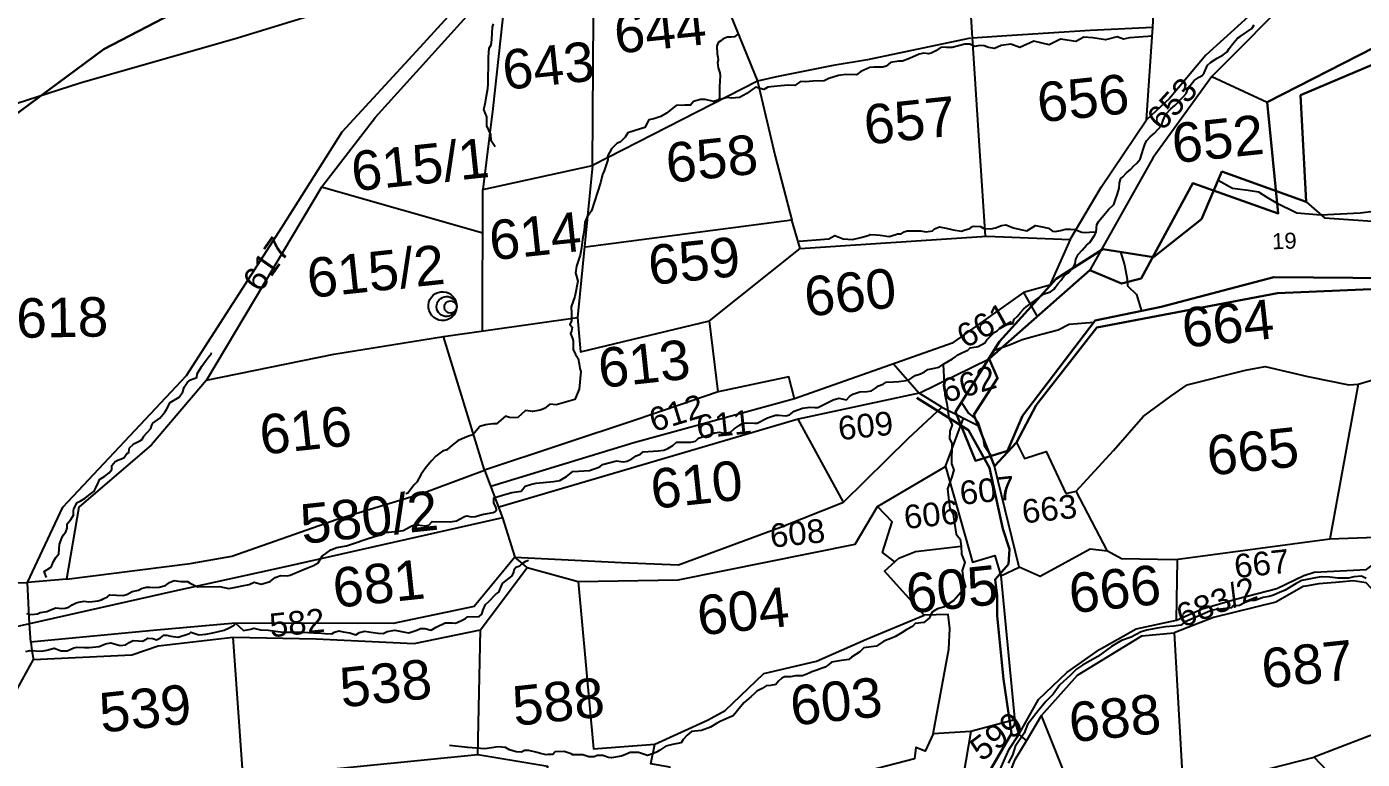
# Model space of a CAD drawing. Header units: inches. Extents: x 304037 to 460575, y 1453943 to 1639883.
# Drawn here: x 328018 to 328887, y 1606861 to 1607338 of the extents above; entities that cross this region are included whole.
import ezdxf

# ---------------------------------------------------------------- set-up
doc = ezdxf.new("R2010")
doc.units = ezdxf.units.IN
doc.header["$MEASUREMENT"] = 0
doc.linetypes.add('ACAD_ISO07W100', pattern=[3, 0, -3])
doc.linetypes.add('BORDER', pattern=[1.75, 0.5, -0.25, 0.5, -0.25, 0, -0.25])
doc.layers.add('FOOTPATH', color=150, linetype='ACAD_ISO07W100', lineweight=30)
doc.layers.add('VILL_BOUNDARY', color=6, linetype='BORDER', lineweight=30)
for name, color, linetype in [('NALA', 4, 'Continuous'), ('ROUND WELL', 5, 'Continuous'), ('SURVEY_BND', 7, 'Continuous'), ('SURVEY_NO', 7, 'Continuous')]:
    doc.layers.add(name, color=color, linetype=linetype)
doc.styles.get("Standard").update_dxf_attribs({"font": 'arial.ttf'})

# ---------------------------------------------------------------- blocks, each defined once
blk = doc.blocks.new('KALUVOYA')
at = {"layer": 'FOOTPATH', "linetype": 'ByBlock'}
for points in [[(-279.339, 331.303), (-273.23, 333.844), (-265.8, 337.072), (-258.116, 340.223), (-251.365, 342.85), (-243.077, 345.166), (-230.742, 348.068), (-222.473, 349.063), (-212.92, 349.409), (-203.345, 350.228), (-197.648, 350.772), (-194.674, 350.986), (-193.502, 350.544), (-186.387, 352.408), (-180.081, 355.056), (-173.777, 357.427), (-165.61, 363.471), (-159.651, 366.606)], [(-114.154, 341.433), (-110.878, 339.378), (-109.555, 336.993), (-108.699, 333.133), (-108.275, 331.847), (-108.346, 330.908), (-109.195, 329.934), (-109.054, 328.894), (-109.054, 327.622), (-108.649, 323.617), (-108.138, 320.183), (-109.434, 317.958)]]:
    blk.add_lwpolyline(points, dxfattribs=at)
at = {"layer": 'NALA'}
for points in [[(-140.839, 357.314), (-141.096, 357.684), (-141.11, 358.091), (-141.368, 358.64), (-141.382, 359.212), (-141.48, 359.466), (-141.555, 359.679), (-141.462, 360.137), (-141.401, 360.536), (-141.306, 360.996), (-141.297, 361.283), (-141.289, 361.552), (-141.289, 361.89), (-141.28, 362.255), (-141.28, 362.628), (-141.28, 362.958), (-141.254, 363.27), (-141.226, 363.554), (-141.11, 363.755), (-141.062, 364.083), (-141.031, 364.521), (-141.019, 364.874), (-140.964, 365.093)], [(-170.487, 327.738), (-170.207, 327.678), (-169.97, 327.694), (-169.782, 327.722), (-169.622, 327.798), (-169.199, 327.87), (-168.899, 327.998), (-168.626, 328.102), (-168.245, 328.05), (-168.029, 328.09), (-167.805, 328.15), (-167.596, 328.283), (-167.352, 328.423), (-167.167, 328.467), (-166.829, 328.515), (-166.544, 328.475), (-166.308, 328.503), (-165.963, 328.539), (-165.743, 328.603), (-165.635, 328.663), (-165.362, 328.795), (-165.218, 328.919), (-165.218, 328.919), (-164.362, 328.888), (-164.085, 328.968), (-163.809, 329.136), (-163.396, 329.228), (-163.212, 329.337), (-162.923, 329.405), (-162.679, 329.405), (-162.423, 329.385), (-162.09, 329.413), (-161.688, 329.523), (-161.448, 329.699), (-161.151, 329.839), (-160.718, 329.767), (-160.298, 329.763), (-160.121, 329.671), (-159.873, 329.539), (-159.652, 329.435), (-158.279, 329.455), (-157.674, 329.326), (-157.231, 329.415), (-156.836, 329.503), (-156.401, 329.576), (-156.079, 329.737), (-155.636, 329.616), (-155.072, 329.785), (-154.757, 330.026), (-154.387, 330.155), (-154, 330.139), (-153.806, 330.171), (-153.113, 330.481), (-152.745, 330.632), (-152.33, 330.801), (-152.033, 330.956), (-151.91, 331.173), (-151.772, 331.382), (-151.226, 331.779), (-150.842, 331.937), (-150.236, 332.047), (-149.991, 332.122), (-148.795, 332.533), (-148.103, 332.739), (-147.777, 332.898), (-147.53, 332.914), (-146.655, 333.018), (-146.146, 333.288), (-145.899, 333.391), (-145.286, 333.304), (-145.032, 333.351), (-144.817, 333.574), (-143.684, 333.567), (-143.278, 333.623), (-142.761, 333.901), (-142.633, 333.933), (-142.323, 333.877), (-142.077, 333.893), (-141.663, 334.028), (-141.313, 334.1), (-140.963, 334.147), (-140.827, 334.219), (-140.756, 334.322), (-140.788, 334.521), (-140.923, 334.743), (-140.923, 334.863), (-140.907, 335.093), (-140.366, 335.26), (-139.783, 335.418), (-139.178, 335.501), (-138.924, 335.814), (-138.534, 335.941), (-138.247, 336.018), (-137.13, 336.111), (-136.75, 336.177), (-136.31, 336.436), (-135.908, 336.743), (-134.866, 336.81), (-134.211, 337.052), (-134.035, 337.195), (-133.152, 337.438), (-132.723, 337.372), (-132.486, 337.416), (-132.178, 337.559), (-131.908, 337.741), (-131.638, 337.862), (-131.462, 338.004), (-130.524, 338.067), (-130.166, 338.105), (-129.897, 338.215), (-129.588, 338.402), (-129.368, 338.611), (-129.12, 338.605), (-128.46, 338.605), (-128.157, 338.682), (-127.976, 338.858), (-127.373, 339.068), (-126.927, 339.206), (-126.63, 339.239), (-126.382, 339.195), (-125.947, 339.244), (-125.7, 339.464), (-125.403, 339.668), (-125.232, 339.767), (-124.935, 339.833), (-124.412, 339.822), (-124.247, 339.816), (-123.605, 340.155), (-123.098, 340.32), (-122.884, 340.325), (-122.449, 340.287), (-122.212, 340.342), (-121.92, 340.578), (-121.375, 340.776), (-120.924, 340.836), (-120.61, 340.82), (-120.407, 340.814), (-119.649, 341.191), (-119.44, 341.301), (-119.093, 341.4), (-118.603, 341.296), (-118.416, 341.515), (-118.196, 341.664), (-117.761, 341.801), (-117.293, 341.823), (-117.013, 341.867), (-116.759, 342.049), (-116.572, 342.197), (-116.275, 342.296), (-116.093, 342.412), (-115.626, 342.445), (-115.29, 342.467), (-114.68, 342.559), (-114.267, 342.852), (-113.928, 342.944), (-113.665, 343.083), (-113.465, 343.226), (-113.129, 343.295), (-112.728, 343.372), (-112.559, 343.491), (-112.393, 343.607), (-111.89, 343.895), (-111.689, 344.053), (-111.596, 344.137), (-111.307, 344.272), (-110.922, 344.442), (-110.767, 344.604), (-110.281, 344.682), (-109.854, 344.916), (-109.713, 345.104), (-109.521, 345.322), (-109.337, 345.479), (-109.213, 345.582), (-109.077, 345.68), (-108.936, 345.803), (-108.756, 345.97), (-108.637, 346.025), (-108.084, 346.151), (-108.003, 346.416), (-107.798, 346.582), (-107.589, 346.834), (-107.384, 347.072), (-107.243, 347.188), (-106.09, 348.013), (-105.692, 348.148), (-105.456, 348.323), (-105.409, 348.424), (-105.213, 348.68), (-105.018, 348.882), (-104.782, 349.219), (-104.525, 349.401), (-104.289, 349.636), (-104.134, 349.929), (-104.086, 350.212), (-103.938, 350.515), (-103.688, 350.778), (-103.412, 351.102), (-103.21, 351.277), (-102.891, 351.766), (-102.81, 351.921), (-102.756, 352.413), (-102.641, 352.622), (-102.021, 353.37), (-101.683, 353.686), (-101.616, 353.922), (-101.453, 354.364), (-101.352, 354.708), (-101.325, 355.044), (-101.244, 355.334), (-101.13, 355.428), (-100.88, 355.684), (-100.631, 355.886), (-100.422, 356.122), (-100.239, 356.301), (-100.016, 356.544), (-99.915, 356.881), (-99.834, 357.164), (-99.706, 357.541), (-99.612, 357.729), (-99.389, 357.959), (-99.126, 358.201), (-98.68, 358.683), (-98.565, 359.02), (-98.41, 359.397), (-98.093, 359.747), (-97.837, 359.956), (-97.296, 360.526), (-97.121, 360.714), (-97.006, 360.977), (-96.872, 361.22), (-96.602, 361.53), (-96.305, 361.752), (-96.116, 361.846), (-95.975, 362.015), (-95.765, 362.497), (-95.589, 362.679), (-95.151, 362.955), (-94.78, 363.157), (-94.517, 363.352), (-94.402, 363.568), (-94.18, 363.831), (-93.984, 364.08), (-93.87, 364.221), (-93.694, 364.316), (-92.962, 364.818), (-92.808, 365.062)], [(-99.25, 364.329), (-100.706, 364.234), (-101.088, 364.15), (-101.481, 364.305), (-102.233, 364.103), (-103.02, 364.222), (-103.605, 364.281), (-104.106, 364.007), (-105.072, 364.138), (-105.788, 363.793), (-106.754, 364.019), (-107.649, 363.614), (-108.218, 363.826), (-108.836, 363.742), (-109.254, 363.55), (-109.639, 363.617), (-109.898, 363.726), (-110.174, 363.742), (-110.492, 363.667), (-110.809, 363.834), (-111.127, 363.834), (-111.938, 363.609), (-112.023, 363.615), (-112.294, 363.623), (-112.63, 363.64), (-112.967, 363.394), (-113.263, 363.254), (-113.394, 363.201), (-113.714, 363.25), (-114.022, 363.193), (-114.63, 362.92), (-115.069, 362.748), (-115.307, 362.739), (-115.82, 362.653), (-116.095, 362.432), (-116.318, 362.357), (-116.876, 362.366), (-117.147, 362.337), (-117.717, 362.087), (-117.976, 361.882), (-118.663, 361.906), (-119.119, 361.837), (-119.726, 361.652), (-120.024, 361.503), (-120.738, 361.471), (-121.206, 361.442), (-121.522, 361.446), (-121.875, 361.192), (-122.299, 361.228), (-123.009, 361.166), (-123.592, 361.096), (-123.851, 360.941), (-124.38, 361.088), (-124.923, 360.689), (-125.383, 360.431), (-125.9, 360.386), (-126.159, 360.436), (-127.036, 360.183), (-127.555, 360.315), (-127.861, 360.315), (-128.29, 360.183), (-128.481, 359.947), (-128.842, 359.947), (-129.397, 359.926), (-129.994, 359.435), (-130.371, 359.224), (-130.804, 359.082), (-131.112, 359.022), (-131.377, 358.542), (-131.993, 358.356), (-132.441, 358.198), (-132.619, 357.93), (-132.907, 357.623), (-133.137, 357.53), (-133.482, 357.179), (-133.746, 356.718), (-133.721, 356.487), (-133.937, 355.783), (-134.054, 355.564), (-134.184, 355.026), (-134.737, 353.254), (-135.034, 352.825), (-135.161, 352.541), (-135.199, 352.021), (-135.319, 351.45), (-135.376, 350.92), (-135.465, 350.457), (-135.686, 349.756), (-135.762, 349.333), (-135.618, 348.812), (-135.8, 347.832), (-136.021, 347.178), (-136.001, 346.786), (-136.016, 346.296), (-136.103, 346.059), (-135.966, 345.884), (-136.016, 345.629), (-136.06, 345.485), (-135.935, 345.18), (-135.904, 345.018), (-135.904, 344.706), (-135.898, 344.482), (-135.751, 344.17), (-135.585, 343.913), (-135.515, 343.577), (-135.48, 343.271), (-135.419, 343.081), (-135.519, 341.975), (-135.784, 341.304), (-136.969, 340.969), (-137.37, 341.017), (-137.71, 340.744), (-137.984, 340.64), (-138.477, 340.555), (-138.909, 340.616), (-139.408, 340.166), (-139.676, 340.159), (-139.919, 340.166), (-140.181, 340.257), (-140.741, 339.758), (-140.985, 339.764), (-141.447, 339.709), (-141.806, 339.593), (-142.239, 339.066), (-142.526, 338.99), (-143.18, 338.708), (-143.563, 338.417), (-143.898, 338.12), (-144.17, 338.044), (-144.338, 337.905), (-144.581, 337.709), (-144.868, 337.428), (-145.193, 337.011), (-145.518, 336.571), (-145.786, 336.08), (-145.963, 335.908), (-146.366, 335.368), (-146.494, 335.326)], [(-125.461, 364.478), (-125.701, 364.288), (-125.909, 364.261), (-126.148, 364.248), (-126.413, 364.16), (-126.577, 364.018), (-126.745, 363.912), (-126.816, 363.691), (-126.805, 363.195), (-126.762, 363), (-126.746, 362.792), (-126.771, 362.653), (-126.743, 362.309), (-126.625, 361.996), (-126.607, 361.82), (-126.654, 361.132), (-126.654, 360.874), (-126.649, 360.373), (-126.719, 360.275)], [(-121.604, 351.353), (-119.719, 351.487), (-119.336, 351.698), (-118.809, 351.488), (-118.235, 351.447), (-117.691, 351.575), (-117.228, 351.716), (-117.117, 351.78), (-116.731, 351.757), (-116.485, 351.722), (-115.916, 351.651), (-115.488, 351.774), (-115.377, 351.809), (-115.149, 351.803), (-114.955, 351.938), (-114.768, 352.008), (-114.335, 352.002), (-113.927, 352.008), (-113.576, 351.932), (-113.166, 352.008), (-113.043, 352.131), (-112.721, 352.254), (-112.721, 352.254), (-112.311, 352.178), (-111.866, 352.073), (-111.339, 351.991), (-111.169, 352.049), (-110.812, 352.16), (-110.625, 352.289), (-110.525, 352.301), (-110.133, 352.272), (-109.916, 352.155), (-109.469, 352.125), (-109.188, 352.196), (-108.808, 352.342), (-108.515, 352.383), (-108.046, 352.207), (-107.601, 352.09), (-107.197, 352.003), (-106.638, 352.342), (-106.322, 352.278), (-105.825, 352.173), (-105.567, 351.98), (-105.409, 351.962), (-105.063, 352.032), (-104.759, 352.114), (-104.431, 352.12), (-104.15, 352.085), (-103.723, 351.933), (-103.506, 351.915), (-102.958, 351.939), (-102.81, 351.922)], [(-169.227, 330.016), (-169.376, 330.395), (-168.959, 330.658), (-168.89, 330.777), (-168.77, 331.03), (-168.637, 331.297), (-168.443, 331.522), (-168.392, 332.134), (-168.3, 332.396), (-168.249, 332.543), (-168.143, 332.713), (-167.996, 332.92), (-167.918, 333.141), (-167.913, 333.334), (-167.909, 333.417), (-167.692, 333.699), (-167.512, 333.97), (-167.508, 334.237), (-167.499, 334.375), (-167.287, 334.777), (-167.093, 334.846), (-166.785, 335.049), (-166.554, 335.228), (-166.218, 335.495), (-166.094, 335.697), (-165.927, 336.064), (-165.867, 336.234), (-165.536, 336.446), (-165.264, 336.648), (-165.094, 336.86), (-165.089, 337.113), (-164.889, 337.366), (-164.667, 337.468), (-164.487, 337.535), (-164.322, 337.617), (-164.151, 337.873), (-164.016, 337.941), (-163.995, 338.144), (-163.977, 338.234), (-163.737, 338.446), (-163.665, 338.498), (-163.479, 338.593), (-163.314, 338.672), (-163.158, 338.776), (-163.111, 338.9), (-163.066, 338.981), (-162.635, 339.455), (-162.565, 339.665), (-162.509, 339.789), (-162.056, 340.107), (-161.732, 340.496), (-161.635, 340.671), (-161.413, 341.102), (-160.823, 341.446), (-160.596, 341.776), (-160.512, 342.087), (-160.317, 342.398), (-160.122, 342.541), (-159.719, 342.689), (-159.696, 342.931), (-159.395, 343.404), (-159.193, 343.695), (-159.005, 343.964), (-158.803, 344.193), (-158.785, 344.283)], [(-112.476, 343.549), (-112.42, 342.354), (-112.385, 341.646), (-112.262, 341.081), (-112.118, 340.173), (-111.911, 339.719), (-112.066, 339.327), (-112.087, 338.841), (-111.942, 338.552), (-111.952, 337.245), (-111.807, 336.863), (-111.942, 336.44), (-112.2, 335.676), (-112.128, 334.906), (-112.055, 334.442), (-111.849, 334.091), (-111.818, 333.905), (-111.652, 332.801), (-111.404, 332.481), (-111.342, 332.037), (-111.322, 331.542), (-111.114, 331.011), (-111.269, 330.495), (-111.218, 329.969), (-111.062, 329.437), (-111.803, 328.598), (-112.452, 328.168), (-112.599, 328.139), (-112.834, 328.066), (-113.157, 327.885), (-113.255, 327.718), (-113.338, 327.508), (-113.705, 327.205), (-114.246, 327.134), (-114.412, 326.963), (-114.765, 326.767), (-115.073, 326.562), (-115.499, 326.317), (-115.685, 326.234), (-116.219, 326.024), (-116.692, 325.704), (-117.02, 325.674), (-117.5, 325.591), (-117.741, 325.338), (-118.273, 325.002), (-118.453, 324.867), (-118.898, 324.806), (-119.549, 324.697), (-119.713, 324.553), (-119.951, 324.38), (-120.139, 324.306), (-120.462, 324.187), (-120.789, 324.073), (-120.943, 323.984), (-121.367, 323.822), (-121.808, 323.817), (-122.131, 323.763), (-122.522, 323.758), (-122.676, 323.673), (-122.889, 323.48), (-123.068, 323.277), (-123.4, 323.208), (-123.678, 323.183), (-123.936, 323.025), (-124.263, 322.856), (-124.407, 322.703), (-124.62, 322.504), (-125.056, 322.131), (-125.396, 321.728), (-125.58, 321.523), (-125.771, 321.283), (-126.019, 321.177), (-126.592, 320.936), (-126.811, 320.809), (-127.193, 320.576), (-127.771, 320.361), (-128.394, 320.297), (-128.677, 320.071), (-128.918, 319.781), (-129.052, 319.576), (-129.597, 319.463), (-130.022, 319.364), (-130.411, 319.109), (-130.56, 319.01), (-130.801, 318.897), (-131.176, 318.77), (-131.742, 318.961), (-132.28, 318.961), (-132.715, 318.77), (-132.857, 318.721), (-133.466, 318.629), (-133.657, 318.657), (-134.011, 318.77), (-134.357, 318.777), (-134.549, 318.685), (-134.888, 318.678), (-135.263, 318.806), (-135.914, 318.806), (-136.007, 318.876), (-136.452, 319.018), (-137.029, 319.011), (-137.171, 318.841), (-137.475, 318.834), (-137.588, 318.82), (-137.949, 318.89), (-138.161, 318.954), (-138.692, 319.081), (-138.961, 319.081), (-139.145, 318.989), (-139.492, 319.003), (-139.91, 319.138), (-140.172, 319.286), (-140.625, 319.322), (-141.474, 319.18), (-142.557, 319.265), (-143.704, 319.409)], [(-85.717, 330.012), (-86.011, 330.156), (-86.486, 330.125), (-86.833, 330.035), (-87.496, 330.035), (-88.016, 330.095), (-88.552, 330.11), (-88.921, 330.058), (-89.433, 329.937), (-89.773, 329.877), (-90.134, 329.696), (-90.823, 329.259), (-91.185, 329.123), (-91.561, 328.957), (-91.855, 328.86), (-92.217, 328.799), (-92.752, 328.604), (-93.174, 328.581), (-93.718, 328.286), (-94.125, 328.278), (-94.233, 328.148), (-95.462, 327.99), (-97.153, 327.251), (-97.439, 327.048), (-97.876, 326.988), (-98.396, 326.943), (-99.037, 326.845), (-99.595, 326.724), (-99.936, 326.617), (-100.569, 326.293), (-101.195, 326.083), (-101.82, 325.691), (-102.689, 325.063), (-103.647, 324.505), (-104.031, 324.249), (-104.431, 323.85), (-105.079, 323.271), (-105.502, 322.672), (-105.985, 322.213), (-106.467, 321.625), (-107.131, 320.757), (-107.35, 320.207), (-107.908, 319.353), (-108.089, 318.818), (-108.353, 318.306)], [(-170.528, 325.328), (-170.274, 325.393), (-169.526, 325.35), (-169.199, 325.415), (-168.742, 325.538), (-168.284, 325.371), (-167.914, 325.386), (-167.493, 325.56), (-167.275, 325.611), (-166.811, 325.596), (-166.527, 325.589), (-165.881, 325.647), (-165.482, 325.814), (-165.141, 325.879), (-164.557, 325.72), (-164.201, 325.771), (-163.984, 325.916), (-163.737, 326.032), (-163.395, 326.01), (-163.149, 325.996), (-162.88, 326.148), (-162.8, 326.191), (-162.481, 326.155), (-162.248, 326.083), (-162.001, 326.206), (-161.791, 326.373), (-161.602, 326.373), (-161.341, 326.315), (-160.878, 326.258), (-160.16, 326.483), (-160.094, 326.57), (-159.572, 326.388), (-159.143, 326.432), (-158.693, 326.533), (-158.337, 326.599), (-157.974, 326.693), (-157.655, 326.845), (-157.379, 326.983), (-157.263, 327.128), (-156.762, 326.664), (-156.297, 326.758), (-156.094, 326.831), (-155.673, 326.707), (-155.194, 326.693), (-154.268, 326.57), (-154.072, 326.57), (-153.425, 326.578), (-153.004, 326.578), (-152.3, 326.534), (-152.002, 326.52), (-151.61, 326.483), (-151.167, 326.476), (-150.993, 326.578), (-150.71, 326.65), (-150.441, 326.585), (-150.013, 326.52), (-149.643, 326.404), (-149.418, 326.556), (-149.099, 326.643), (-148.54, 326.549), (-148.227, 326.506), (-147.923, 326.484), (-147.654, 326.614), (-147.182, 326.709), (-146.536, 326.564), (-146.289, 326.535), (-145.773, 326.694), (-145.541, 326.803), (-145.28, 326.81), (-144.88, 326.701), (-144.561, 326.883), (-143.999, 327.168), (-143.534, 327.16), (-143.338, 327.153), (-142.989, 327.291), (-142.713, 327.436), (-142.568, 327.538), (-141.842, 327.567), (-141.675, 327.719), (-141.595, 327.994), (-141.443, 328.328), (-141.218, 328.517), (-140.777, 328.982), (-140.599, 329.109), (-140.364, 329.667), (-140.14, 329.845), (-139.769, 330.129), (-139.647, 330.358), (-139.616, 330.551), (-139.525, 330.688), (-139.276, 330.785), (-139.047, 330.962), (-138.889, 331.064), (-138.71, 331.146)]]:
    blk.add_lwpolyline(points, dxfattribs=at)
at = {"layer": 'ROUND WELL', "linetype": 'ByBlock'}
for centre, major_axis, ratio in [((-144.167, 347.218), (0.114, -0.907), 0.976), ((-143.908, 347.191), (-0.634, -0.028), 1), ((-143.665, 347.166), (-0.39, -0.028), 0.992916)]:
    blk.add_ellipse(centre, major_axis=major_axis, ratio=ratio, dxfattribs=at)
at = {"layer": 'SURVEY_BND'}
for points in [[(-177.256, 358.067), (-167.105, 361.351), (-157.166, 364.207), (-144.42, 368.132), (-140.448, 369.28), (-142.177, 379.074)], [(-111.692, 376.946), (-111.226, 371.532), (-110.784, 366.233), (-110.654, 364.216), (-108.459, 364.38), (-103.197, 364.711), (-99.238, 364.902), (-98.924, 370.872), (-111.189, 371.094)], [(-185.31, 329.487), (-175.846, 329.658), (-170.415, 329.699), (-168.195, 334.484), (-160.362, 342.809), (-154.321, 352.23), (-150.523, 358.247), (-145.837, 363.351), (-140.448, 369.28), (-140.051, 368.471), (-134.579, 371.924), (-129.818, 375.153), (-124.237, 361.477), (-134.679, 356.125), (-134.579, 371.924)], [(-98.924, 370.872), (-97.266, 370.721), (-94.277, 370.932), (-89.2, 371.11), (-87.48, 371.215), (-90.623, 367.933), (-93.641, 365.163), (-95.874, 363.139), (-98.168, 360.387), (-99.62, 359.049), (-99.238, 364.902)], [(-87.349, 369.791), (-90.009, 367.312), (-95.492, 361.777), (-91.993, 360.174)], [(-141.622, 351.829), (-151.842, 354.754), (-148.419, 359.181), (-140.051, 368.471)], [(-140.051, 368.471), (-140.999, 359.734), (-141.618, 354.594), (-134.679, 356.125), (-135.622, 346.499), (-135.436, 344.338), (-127.276, 346.298), (-121.533, 350.874), (-122.069, 352.671), (-135.114, 350.951)], [(-110.778, 364.207), (-113.393, 363.658), (-117.28, 362.833), (-119.462, 362.478), (-123.05, 361.752), (-124.237, 361.477)], [(-110.654, 364.216), (-110.203, 357.077), (-109.837, 351.665)], [(-95.492, 361.777), (-99.207, 356.663), (-103.213, 349.525)], [(-124.237, 361.477), (-123.132, 356.72), (-122.069, 352.671)], [(-104.452, 351.455), (-102.497, 354.777), (-99.62, 359.049)], [(-151.842, 354.754), (-159.106, 342.531), (-151.043, 344.182), (-144.097, 345.299)], [(-141.633, 345.648), (-141.618, 354.594)], [(-121.533, 350.874), (-109.729, 351.673), (-104.452, 351.455), (-105.742, 348.572), (-107.411, 348.113), (-111.92, 344.903), (-121.883, 341.353), (-122.254, 342.757), (-126.724, 341.804), (-127.276, 346.298)], [(-107.411, 348.113), (-106.543, 346.58)], [(-126.724, 341.804), (-131.846, 340.054), (-141.498, 336.833), (-144.097, 345.299), (-135.622, 346.499)], [(-115.62, 343.584), (-113.996, 341.732), (-109.581, 343.894)], [(-107.848, 338.613), (-107.328, 337.604), (-105.96, 338.034), (-104.725, 335.373), (-104.066, 335.525), (-101.709, 338.101), (-99.817, 340.256), (-98.076, 341.549), (-97.043, 342.26), (-93.342, 343.199), (-92.115, 343.435), (-89.403, 342.793), (-86.811, 342.27), (-86.228, 342.304), (-85.076, 342.645), (-84.246, 343.446)], [(-159.106, 342.531), (-162.583, 338.424), (-167.171, 334.466), (-167.953, 329.914), (-170.415, 329.699)], [(-113.996, 341.732), (-121.667, 340.081), (-140.508, 334.515), (-140.61, 334.477)], [(-118.793, 334.818), (-114.68, 338.868), (-112.56, 340.837), (-113.996, 341.732)], [(-86.228, 342.304), (-88.006, 332.496), (-97.773, 331.184), (-101.189, 331.241), (-102.084, 331.735), (-104.066, 335.525)], [(-121.883, 341.353), (-132.06, 338.564), (-141.111, 335.805)], [(-112.56, 340.837), (-110.273, 339.68)], [(-140.358, 333.808), (-139.59, 331.323), (-132.83, 330.983), (-129.235, 330.842), (-122.77, 333.244), (-118.793, 334.818), (-121.667, 340.081)], [(-112.335, 337.082), (-111.195, 340.146)], [(-141.498, 336.833), (-140.358, 333.808), (-154.015, 330.718), (-161.13, 329.156), (-170.287, 327.078), (-170.415, 329.699)], [(-167.953, 329.914), (-160.126, 330.903), (-157.496, 331.388), (-150.821, 333.734), (-145.477, 335.351), (-141.498, 336.833)], [(-115.544, 331.044), (-116.312, 331.64), (-115.699, 333.577), (-116.629, 334.545), (-112.335, 337.082), (-110.629, 331.031), (-109.215, 331.447), (-108.827, 330.159), (-107.663, 330.713), (-109.224, 337.114)], [(-135.578, 329.793), (-129.242, 329.908), (-118.057, 332.173), (-116.629, 334.545)], [(-97.706, 327.361), (-96.09, 328.079), (-93.885, 328.725), (-91.368, 329.371), (-89.648, 330.199), (-88.993, 330.413), (-85.68, 330.586), (-84.509, 331.477), (-85.111, 332.615), (-88.006, 332.496)], [(-138.812, 330.667), (-135.578, 329.793), (-134.597, 319.189), (-130.722, 319.487), (-127.381, 321.015), (-126.263, 321.628), (-123.824, 323.97), (-120.48, 324.747), (-117.332, 326.146), (-113.677, 327.675), (-116.195, 330.458), (-115.281, 331.281), (-114.226, 331.706), (-111.342, 332.037)], [(-102.084, 331.735), (-103.174, 331.858), (-106.337, 330.123), (-107.663, 330.713)], [(-139.59, 331.323), (-142.156, 328.205), (-147.274, 327.117), (-157.263, 327.128), (-162.469, 326.68), (-170.03, 325.939), (-170.203, 325.918), (-170.287, 327.078)], [(-170.203, 325.918), (-170.151, 325.386), (-170.036, 324.834), (-163.81, 325.125), (-162.142, 325.693), (-157.397, 326.241), (-152.164, 326.143), (-145.949, 325.863), (-141.751, 326.728), (-138.812, 330.667), (-139.59, 331.323)], [(-107.95, 321.047), (-110.722, 320.307), (-111.2, 317.45), (-109.22, 317.101), (-108.288, 319.186), (-107.692, 320.121), (-106.431, 322.327), (-104.643, 324.037), (-102.574, 325.513), (-100.271, 326.806), (-97.706, 327.361), (-97.642, 331.181)], [(-108.827, 330.159), (-107.94, 320.945), (-107.692, 320.121), (-107.198, 319.717), (-106.258, 321.332), (-103.967, 323.882), (-99.905, 326.373), (-97.847, 326.56), (-97.33, 317.294), (-104.649, 317.306), (-106.258, 321.332)], [(-83.114, 326.033), (-84.501, 328.458), (-85.709, 329.743), (-86.523, 329.853), (-87.39, 329.773), (-88.692, 329.679), (-89.523, 329.528), (-89.689, 329.506), (-91.423, 328.497), (-95.371, 327.541), (-97.847, 326.56)], [(-170.287, 327.078), (-173.364, 326.413), (-185.958, 327.673), (-192.508, 326.151), (-194.936, 324.544), (-192.537, 323.537), (-190.431, 323.288), (-184.551, 322.818), (-178.035, 322.246), (-173.675, 322.218), (-173.364, 326.413)], [(-110.722, 320.307), (-113.106, 320.163), (-112.124, 325.522), (-112.053, 326.823), (-112.15, 327.707), (-113.677, 327.675)], [(-129.609, 317.346), (-132.137, 316.483), (-133.006, 316.838), (-133.725, 316.643), (-134.712, 316.594), (-136.248, 316.18), (-137.93, 315.961), (-137.491, 318.067), (-141.921, 318.813), (-141.751, 326.728)], [(-84.164, 320.552), (-88.987, 318.695), (-87.403, 317.029)], [(-141.921, 318.813), (-156.774, 317.323), (-157.397, 326.241)], [(-156.505, 317.35), (-171.388, 314.741), (-172.129, 321.024), (-170.036, 324.834)], [(-113.106, 320.163), (-113.616, 319.066), (-114.197, 319.287), (-114.294, 318.568), (-117.205, 317.805), (-119.406, 316.727), (-119.613, 317.653), (-120.194, 317.362), (-122.838, 317.722), (-124.973, 316.78), (-126.205, 316.475), (-127.962, 316.213), (-128.461, 316.959), (-129.609, 317.346), (-129.775, 318.037), (-130.968, 318.246), (-130.722, 319.487)], [(-104.649, 317.306), (-107.033, 315.193), (-108.014, 314.774), (-108.962, 315.083), (-108.41, 317.254), (-107.903, 318.534), (-107.198, 319.717)], [(-97.33, 317.294), (-92.877, 317.691), (-88.987, 318.695)]]:
    blk.add_lwpolyline(points, dxfattribs=at)
at = {"layer": 'VILL_BOUNDARY', "linetype": 'ByBlock'}
blk.add_lwpolyline([(-85.223, 363.628), (-91.993, 360.174), (-91.301, 353.107), (-96.688, 355.034), (-99.964, 348.999), (-101.194, 348.668), (-103.213, 349.525), (-109.581, 343.894), (-109.045, 342.67), (-110.546, 340.35), (-109.224, 337.114), (-107.848, 338.613), (-106.596, 340.961), (-102.753, 345.887), (-91.328, 348.072), (-84.926, 348.357)], dxfattribs=at)
at = {"layer": 'SURVEY_NO', "linetype": 'ByBlock'}
for s, height, rotation, p in [('644', 2.5, 6.07698, (-133.183, 363.205)), ('643', 2.5, 6.07698, (-140.254, 360.906)), ('656', 2.5, 6.07698, (-106.415, 358.865)), ('653', 1.5, 47.9571, (-98.633, 358.264)), ('657', 2.5, 6.07698, (-117.379, 357.447)), ('652', 2.5, 6.07698, (-97.885, 356.29)), ('615/1', 2.5, 6.07698, (-149.817, 354.481)), ('658', 2.5, 6.07698, (-129.908, 355.023)), ('614', 2.5, 6.07698, (-141.083, 350.111)), ('617', 1.5, 55.06402, (-155.698, 348.012)), ('659', 2.5, 6.07698, (-131.021, 348.551)), ('615/2', 2.5, 6.07698, (-152.615, 347.718)), ('660', 2.5, 6.07698, (-121.143, 346.563)), ('618', 2.5, 0.98185, (-171.127, 345.188)), ('664', 2.5, 6.07698, (-97.243, 344.607)), ('661', 1.5, 29.14378, (-111.084, 344.526)), ('613', 2.5, 6.07698, (-134.182, 342.034)), ('662', 1.5, 16.78072, (-112.337, 341.091)), ('612', 1.5, 17.00102, (-130.813, 339.239)), ('616', 2.5, 6.07698, (-155.607, 337.799)), ('611', 1.5, 6.07698, (-128.023, 338.822)), ('609', 1.5, 6.07698, (-119.054, 338.739)), ('665', 2.5, 6.07698, (-95.658, 336.511)), ('610', 2.5, 6.07698, (-130.857, 334.384)), ('607', 1.5, 6.07698, (-111.354, 334.648)), ('580/2', 2.5, 6.07698, (-153.021, 332.152)), ('606', 1.5, 6.07698, (-114.885, 333.116)), ('663', 1.5, 6.07698, (-107.415, 333.477)), ('608', 1.5, 6.07698, (-123.362, 331.929)), ('667', 1.5, 6.07698, (-93.981, 330.02)), ('681', 2.5, 6.07698, (-150.97, 328.105)), ('605', 2.5, 6.07698, (-114.687, 327.768)), ('666', 2.5, 6.07698, (-104.385, 327.79)), ('683/2', 1.5, 21.54511, (-97.339, 326.858)), ('604', 2.5, 6.07698, (-127.91, 326.37)), ('582', 1.5, 6.07698, (-155.025, 326.236)), ('687', 2.5, 6.07698, (-92.195, 323.035)), ('538', 2.5, 6.07698, (-150.523, 321.797)), ('603', 2.5, 6.07698, (-122.012, 320.667)), ('539', 2.5, 6.07698, (-165.736, 320.194)), ('588', 2.5, 6.07698, (-139.591, 320.639)), ('688', 2.5, 6.07698, (-104.378, 319.617)), ('599', 1.5, 37.10229, (-110.04, 318.363))]:
    blk.add_text(s, height=height, rotation=rotation, dxfattribs=at).set_placement(p)
blk = doc.blocks.new('ISAKAPALLE')
at = {"layer": 'NALA', "linetype": 'ByBlock'}
for points in [[(-196.33, -25.7), (-194.15, -27.06), (-191.69, -27.46), (-190.12, -27.78), (-188.82, -28.68), (-187.47, -29.54), (-184.22, -31.29), (-180.52, -31.71), (-174.34, -31.66), (-172.23, -31.49), (-170.68, -31.49), (-169.65, -31.66), (-166.95, -32.52), (-161.33, -32.49), (-157.65, -33.35), (-155.59, -34.26), (-154.19, -34.6), (-149.38, -35.2), (-146.99, -37.05), (-143.4, -37.61), (-140.52, -37.61), (-138.95, -37.55), (-138.11, -38), (-137.38, -38.6)], [(-212.05, -36.34), (-211.47, -38.42), (-211.15, -40.66), (-211.15, -41.72), (-209.79, -43.1), (-209.1, -45.72)], [(-232.36, -51), (-229.94, -50.22), (-227.93, -49.48), (-224.85, -48.73), (-222.2, -48.18), (-220.45, -47.34), (-216.62, -47.2)], [(-237.76, -58.95), (-236.73, -60.69), (-235.61, -61.67), (-235.32, -62.15), (-235.02, -63.22), (-234.59, -64.83), (-234.49, -65.83), (-233.95, -66.63), (-233.57, -67.14), (-233.38, -67.47)]]:
    blk.add_lwpolyline(points, dxfattribs=at)
at = {"layer": 'SURVEY_BND', "linetype": 'ByBlock'}
blk.add_lwpolyline([(-182.72, -29.62), (-179.95, -32.25), (-163.51, -33.97), (-156.23, -35.52), (-143.89, -37.97)], dxfattribs=at)
at = {"layer": 'VILL_BOUNDARY', "linetype": 'ByBlock'}
blk.add_lwpolyline([(-167.09, -6.9), (-182.97, -12.93), (-182.72, -29.62), (-195.71, -24.4), (-199.19, -31.73), (-206.92, -37.36), (-214.75, -35.8), (-222.22, -40.2), (-231.46, -49.66), (-238.74, -60.38), (-235.92, -68.15), (-230.83, -66.8), (-228.31, -61.42), (-216.4, -46.94), (-205.97, -45.2), (-188.2, -41.19), (-169.66, -42.05)], dxfattribs=at)
at = {"layer": 'SURVEY_NO', "linetype": 'ByBlock'}
blk.add_text('19', height=2.5, dxfattribs=at).set_placement((-188.31, -36.85))

msp = doc.modelspace()

# ---------------------------------------------------------------- block references
at = {"linetype": 'ByBlock', "xscale": 4.163974734078674, "yscale": 4.163974734110525, "zscale": 4.163974734085767, "rotation": 2.150469587952095}
msp.add_blockref('ISAKAPALLE', (329606.63, 1607375.95), dxfattribs=at)
at = {"layer": 'SURVEY_NO', "linetype": 'ByBlock', "xscale": 10.28897121464032, "yscale": 10.28897121457703, "zscale": 10.28897121467575, "rotation": 359.9644961035237}
msp.add_blockref('KALUVOYA', (329769.76, 1603582.78), dxfattribs=at)

doc.saveas('drawing.dxf')
